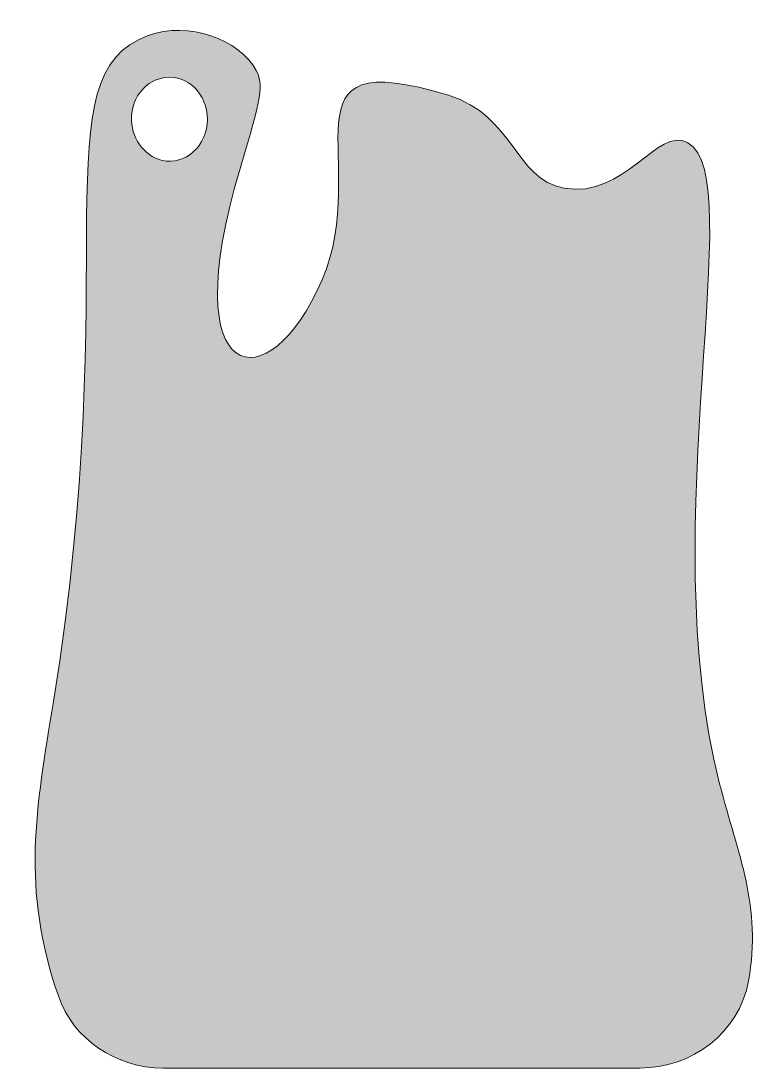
# Model space of a CAD drawing. Header units: inches. Extents: x 32.28 to 36.52, y -24.79 to -18.79.
import ezdxf

# ---------------------------------------------------------------- set-up
doc = ezdxf.new("R2010")
doc.units = ezdxf.units.IN
doc.header["$MEASUREMENT"] = 0
doc.layers.add('_U+0421_U+043B_U+043E_U+0439 1', color=7, linetype='Continuous')

msp = doc.modelspace()

# ---------------------------------------------------------------- hatches: boundary and pattern name
at = {"layer": '_U+0421_U+043B_U+043E_U+0439 1', "true_color": 0xffffff}
h = msp.add_hatch(color=7, dxfattribs=at)
h.dxf.hatch_style = 2
edge = h.paths.add_edge_path()
edge.add_spline(control_points=[(36.2807, -23.1607), (35.9003, -21.6701), (36.4535, -19.6874), (36.0997, -19.4889), (35.9253, -19.391), (35.7376, -19.8125), (35.3908, -19.7494), (35.1067, -19.6978), (35.1062, -19.3333), (34.7283, -19.2175), (33.7272, -18.9106), (34.2951, -19.5964), (34.0049, -20.2747), (33.7007, -20.9853), (33.1554, -20.8946), (33.5376, -19.6318), (33.661, -19.2243), (33.6696, -19.1528), (33.6281, -19.0746), (33.5336, -18.8967), (33.236, -18.7914), (33.0101, -18.8746), (32.3833, -19.1053), (32.8781, -20.1554), (32.4675, -22.6893), (32.3674, -23.3072), (32.2817, -23.7589), (32.4957, -24.3765), (32.581, -24.6226), (32.8228, -24.7894), (33.0961, -24.7894), (33.0961, -24.7894), (35.8235, -24.7894), (35.8235, -24.7894), (36.1211, -24.7894), (36.3921, -24.5906), (36.4464, -24.2894), (36.5236, -23.8607), (36.3858, -23.5731), (36.2807, -23.1607)], knot_values=[0, 0, 0, 0, 1, 1, 1, 2, 2, 2, 3, 3, 3, 4, 4, 4, 5, 5, 5, 6, 6, 6, 7, 7, 7, 8, 8, 8, 9, 9, 9, 10, 10, 10, 11, 11, 11, 12, 12, 12, 13, 13, 13, 13], degree=3, periodic=1)
edge = h.paths.add_edge_path()
edge.add_spline(control_points=[(33.0892, -19.5899), (32.9838, -19.564), (32.9086, -19.4565), (32.9144, -19.3394), (32.92, -19.2228), (33.0001, -19.13), (33.1079, -19.1153), (33.2356, -19.0976), (33.3485, -19.2101), (33.3487, -19.3553), (33.349, -19.5058), (33.2204, -19.6219), (33.0892, -19.5899)], knot_values=[0, 0, 0, 0, 1, 1, 1, 2, 2, 2, 3, 3, 3, 4, 4, 4, 4], degree=3, periodic=1)

# ---------------------------------------------------------------- linework, layer by layer
at = {"layer": '_U+0421_U+043B_U+043E_U+0439 1', "lineweight": 0}
for points, knots in [([(36.2807, -23.1607), (35.9003, -21.6701), (36.4535, -19.6874), (36.0997, -19.4889), (35.9253, -19.391), (35.7376, -19.8125), (35.3908, -19.7494), (35.1067, -19.6978), (35.1062, -19.3333), (34.7283, -19.2175), (33.7272, -18.9106), (34.2951, -19.5964), (34.0049, -20.2747), (33.7007, -20.9853), (33.1554, -20.8946), (33.5376, -19.6318), (33.661, -19.2243), (33.6696, -19.1528), (33.6281, -19.0746), (33.5336, -18.8967), (33.236, -18.7914), (33.0101, -18.8746), (32.3833, -19.1053), (32.8781, -20.1554), (32.4675, -22.6893), (32.3674, -23.3072), (32.2817, -23.7589), (32.4957, -24.3765), (32.581, -24.6226), (32.8228, -24.7894), (33.0961, -24.7894), (33.0961, -24.7894), (35.8235, -24.7894), (35.8235, -24.7894), (36.1211, -24.7894), (36.3921, -24.5906), (36.4464, -24.2894), (36.5236, -23.8607), (36.3858, -23.5731), (36.2807, -23.1607)], [0, 0, 0, 0, 1, 1, 1, 2, 2, 2, 3, 3, 3, 4, 4, 4, 5, 5, 5, 6, 6, 6, 7, 7, 7, 8, 8, 8, 9, 9, 9, 10, 10, 10, 11, 11, 11, 12, 12, 12, 13, 13, 13, 13]), ([(33.0892, -19.5899), (32.9838, -19.564), (32.9086, -19.4565), (32.9144, -19.3394), (32.92, -19.2228), (33.0001, -19.13), (33.1079, -19.1153), (33.2356, -19.0976), (33.3485, -19.2101), (33.3487, -19.3553), (33.349, -19.5058), (33.2204, -19.6219), (33.0892, -19.5899)], [0, 0, 0, 0, 1, 1, 1, 2, 2, 2, 3, 3, 3, 4, 4, 4, 4])]:
    msp.add_open_spline(points, degree=3, knots=knots, dxfattribs=at)

doc.saveas('drawing.dxf')
